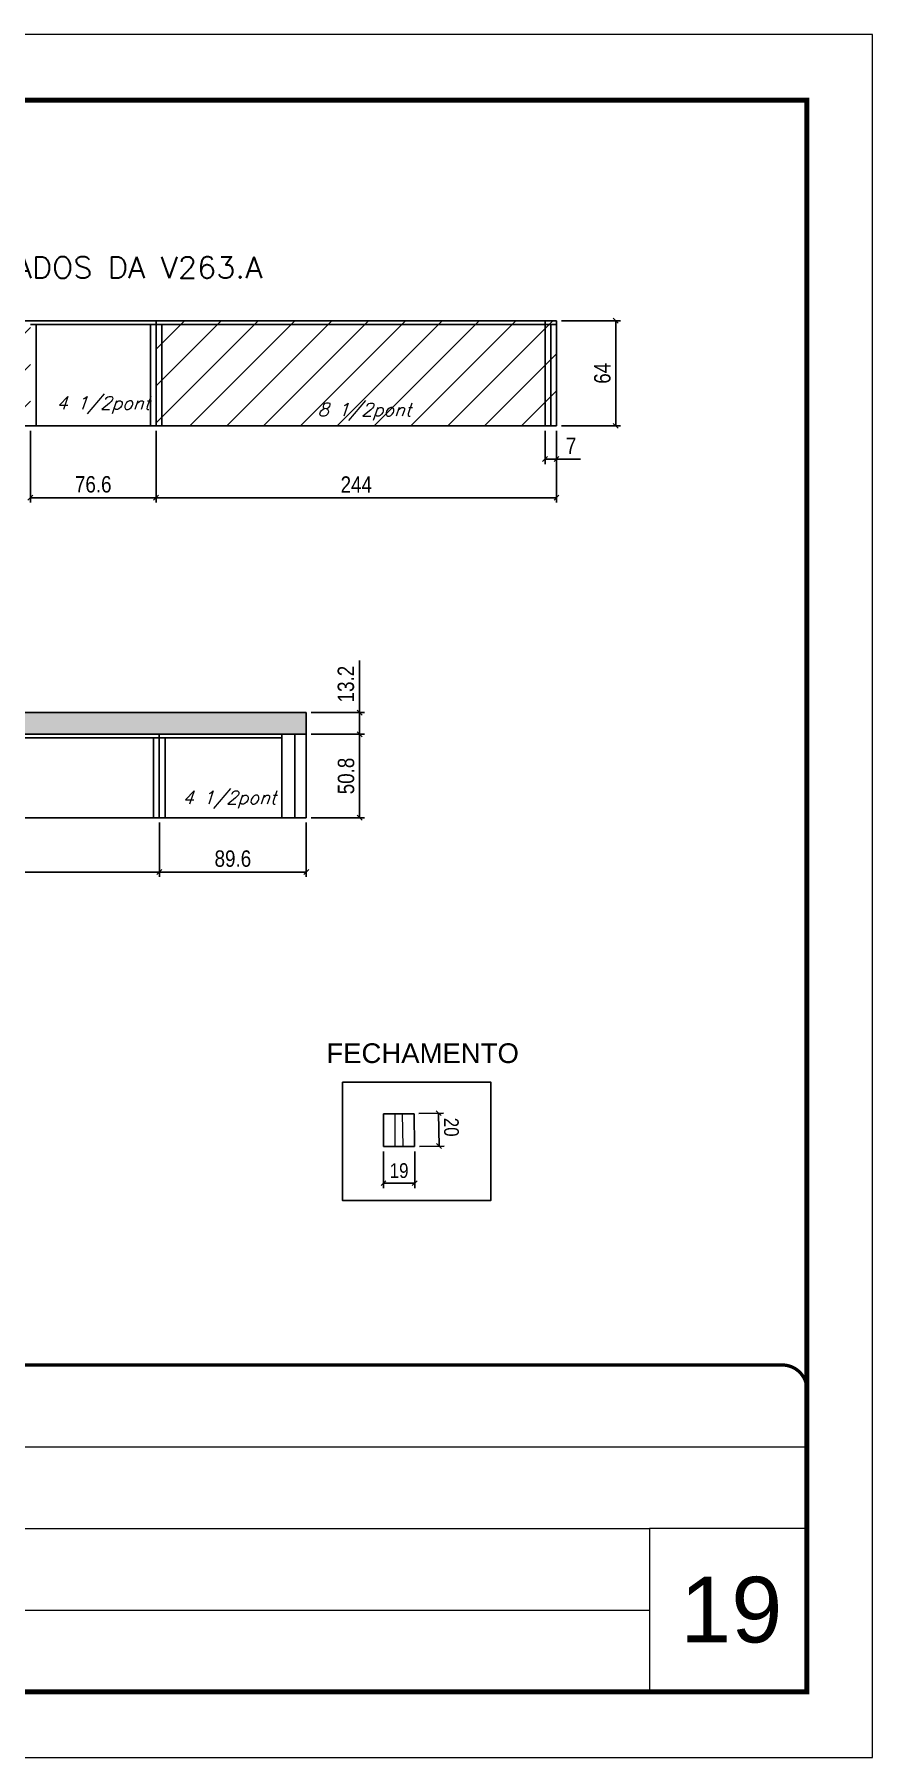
# Model space of a CAD drawing. Extents: x 137137 to 143418, y 10464 to 34486.
# Drawn here: x 141295 to 141806, y 28841 to 29891 of the extents above; entities that cross this region are included whole.
import ezdxf

# ---------------------------------------------------------------- set-up
doc = ezdxf.new("R2010")
doc.units = 0
for name, pattern in [('CONTINUO', [0]), ('DASHED', [0.75, 0.5, -0.25]), ('HIDDEN', [0.375, 0.25, -0.125])]:
    doc.linetypes.add(name, pattern=pattern)
for name, color, linetype in [('5', 5, 'Continuous'), ('COTA', 241, 'Continuous'), ('Painéis', 200, 'Continuous'), ('Reaproveitamento', 251, 'Continuous'), ('SARR_2.2x7', 40, 'Continuous'), ('SARR_3.5x7', 81, 'Continuous'), ('texto', 7, 'Continuous')]:
    doc.layers.add(name, color=color, linetype=linetype)
for name, color, linetype, lineweight in [('CARIMBO', 255, 'Continuous', 9), ('Escoras', 2, 'Continuous', 25), ('Folhas', 255, 'Continuous', 9), ('Sarr 2.2x7', 40, 'Continuous', 9), ('SARRAFO DE PRESSAO', 251, 'DASHED', 9), ('Texto Seção', 7, 'Continuous', 15)]:
    doc.layers.add(name, color=color, linetype=linetype, lineweight=lineweight)
doc.styles.add('ARIAL', font='arial.ttf')
doc.styles.add('COTA TECNICA', font='techl___.ttf', dxfattribs={"height": 10})
doc.styles.add('COTA TECNICA-50', font='techl___.ttf', dxfattribs={"height": 9})
doc.styles.add('REGUA-120', font='ROMANS.shx', dxfattribs={"height": 15})
doc.styles.add('Romans', font='romans.shx')
doc.styles.get("Standard").update_dxf_attribs({"font": 'arial.ttf'})
doc.dimstyles.new('COTA PAINEL-50', dxfattribs={"dimtxt": 9, "dimasz": 3, "dimexe": 3, "dimexo": 3, "dimgap": 3, "dimtad": 1, "dimdec": 1, "dimzin": 12, "dimdsep": 46, "dimtxsty": 'COTA TECNICA-50', "dimblk1": 'OBLIQUE', "dimblk2": 'OBLIQUE', "dimsah": 1, "dimcen": 0.9, "dimclrd": 4, "dimclre": 4, "dimclrt": 240, "dimadec": 1, "dimazin": 3, "dimtfac": 1, "dimtdec": 1, "dimtmove": 0, "dimatfit": 3, "dimfxl": 1, "dimtolj": 1, "dimtzin": 12, "dimarcsym": 0})
doc.dimstyles.new('PAINEL', dxfattribs={"dimtxt": 10, "dimasz": 3, "dimexe": 3, "dimexo": 3, "dimgap": 3, "dimtad": 1, "dimdec": 1, "dimzin": 12, "dimdsep": 46, "dimtxsty": 'COTA TECNICA', "dimblk1": 'OBLIQUE', "dimblk2": 'OBLIQUE', "dimsah": 1, "dimcen": 0.9, "dimclrd": 4, "dimclre": 4, "dimclrt": 240, "dimadec": 1, "dimazin": 3, "dimtfac": 1, "dimtdec": 1, "dimtmove": 0, "dimatfit": 3, "dimfxl": 1, "dimtolj": 1, "dimtzin": 12, "dimarcsym": 0})

# ---------------------------------------------------------------- blocks, each defined once
blk = doc.blocks.new('9999999999')
at = {"color": 30, "linetype": 'CONTINUO'}
for p, q in [((98564.6, 34379.6), (99584, 34379.6)), ((98564.6, 34329.8), (99488, 34329.8)), ((99584, 34329.8), (99488, 34329.8)), ((99488, 34329.8), (99488, 34230.2)), ((98564.6, 34280), (99488, 34280))]:
    blk.add_line(p, q, dxfattribs=at)
at = {"color": 30, "linetype": 'CONTINUO', "const_width": 2}
blk.add_lwpolyline([(99584, 34230.2), (99584, 34414.4, 0.414214), (99569, 34429.4), (98229, 34429.4, 0.414214), (98214, 34414.4), (98214, 34245.2, 0.414214), (98229, 34230.2), (99584, 34230.2)], format="xyb", dxfattribs=at)
at = {"layer": 'Folhas'}
blk.add_lwpolyline([(98139, 34190.2), (99624, 34190.2), (99624, 35240.2), (98139, 35240.2)], close=True, dxfattribs=at)
at = {"layer": 'Folhas', "color": 30, "const_width": 3}
blk.add_lwpolyline([(98214, 34230.2), (99584, 34230.2), (99584, 35200.2), (98214, 35200.2)], close=True, dxfattribs=at)
blk = doc.blocks.new('_Oblique')
at = {"color": 0, "linetype": 'ByBlock', "lineweight": -2}
blk.add_line((-0.5, -0.5), (0.5, 0.5), dxfattribs=at)
blk = doc.blocks.new('*D533')
at = {"layer": 'COTA', "color": 4, "lineweight": -2, "ltscale": 25, "transparency": 16777216}
for p, q in [((141369.2, 29650), (141369.2, 29606.2)), ((141613.2, 29650), (141613.2, 29606.2)), ((141369.2, 29609.2), (141613.2, 29609.2))]:
    blk.add_line(p, q, dxfattribs=at)
at = {"layer": 'Defpoints', "color": 0, "ltscale": 25, "transparency": 16777216}
for p in [(141369.2, 29653), (141613.2, 29653), (141613.2, 29609.2)]:
    blk.add_point(p, dxfattribs=at)
at = {"layer": 'COTA', "color": 4, "lineweight": -2, "ltscale": 25, "transparency": 16777216, "xscale": 3, "yscale": 3, "zscale": 3, "rotation": 180}
blk.add_blockref('_Oblique', (141369.2, 29609.2), dxfattribs=at)
at = {"layer": 'COTA', "color": 4, "lineweight": -2, "ltscale": 25, "transparency": 16777216, "xscale": 3, "yscale": 3, "zscale": 3}
blk.add_blockref('_Oblique', (141613.2, 29609.2), dxfattribs=at)
at = {"layer": 'COTA', "color": 240, "ltscale": 25, "transparency": 16777216, "insert": (141491.2, 29617.2), "char_height": 10, "attachment_point": 5, "style": 'COTA TECNICA'}
blk.add_mtext('\\A1;244', dxfattribs=at)
blk = doc.blocks.new('*D534')
at = {"layer": 'COTA', "color": 4, "lineweight": -2, "ltscale": 25, "transparency": 16777216}
for p, q in [((141292.6, 29650), (141292.6, 29606.2)), ((141369.2, 29650), (141369.2, 29606.2)), ((141292.6, 29609.2), (141369.2, 29609.2))]:
    blk.add_line(p, q, dxfattribs=at)
at = {"layer": 'Defpoints', "color": 0, "ltscale": 25, "transparency": 16777216}
for p in [(141292.6, 29653), (141369.2, 29653), (141369.2, 29609.2)]:
    blk.add_point(p, dxfattribs=at)
at = {"layer": 'COTA', "color": 4, "lineweight": -2, "ltscale": 25, "transparency": 16777216, "xscale": 3, "yscale": 3, "zscale": 3, "rotation": 180}
blk.add_blockref('_Oblique', (141292.6, 29609.2), dxfattribs=at)
at = {"layer": 'COTA', "color": 4, "lineweight": -2, "ltscale": 25, "transparency": 16777216, "xscale": 3, "yscale": 3, "zscale": 3}
blk.add_blockref('_Oblique', (141369.2, 29609.2), dxfattribs=at)
at = {"layer": 'COTA', "color": 240, "ltscale": 25, "transparency": 16777216, "insert": (141330.9, 29617.3), "char_height": 10, "attachment_point": 5, "style": 'COTA TECNICA'}
blk.add_mtext('\\A1;76.6', dxfattribs=at)
blk = doc.blocks.new('*D535')
at = {"layer": 'COTA', "color": 4, "lineweight": -2, "ltscale": 25, "transparency": 16777216}
for p, q in [((141616.2, 29717), (141652.3, 29717)), ((141649.3, 29717), (141649.3, 29653)), ((141616.2, 29653), (141652.3, 29653))]:
    blk.add_line(p, q, dxfattribs=at)
at = {"layer": 'Defpoints', "color": 0, "ltscale": 25, "transparency": 16777216}
for p in [(141613.2, 29717), (141613.2, 29653), (141649.3, 29653)]:
    blk.add_point(p, dxfattribs=at)
at = {"layer": 'COTA', "color": 4, "lineweight": -2, "ltscale": 25, "transparency": 16777216, "xscale": 3, "yscale": 3, "zscale": 3}
for p, rotation in [((141649.3, 29717), 90), ((141649.3, 29653), 270)]:
    blk.add_blockref('_Oblique', p, dxfattribs=dict(at, rotation=rotation))
at = {"layer": 'COTA', "color": 240, "ltscale": 25, "transparency": 16777216, "insert": (141641.2, 29685), "char_height": 10, "attachment_point": 5, "rotation": 90, "style": 'COTA TECNICA'}
blk.add_mtext('\\A1;64', dxfattribs=at)
blk = doc.blocks.new('*D537')
at = {"layer": 'COTA', "color": 4, "lineweight": -2, "ltscale": 25, "transparency": 16777216}
for p, q in [((141606.2, 29650), (141606.2, 29629.7)), ((141613.2, 29650), (141613.2, 29629.7)), ((141606.2, 29632.7), (141613.2, 29632.7)), ((141613.2, 29632.7), (141627.9, 29632.7))]:
    blk.add_line(p, q, dxfattribs=at)
at = {"layer": 'Defpoints', "color": 0, "ltscale": 25, "transparency": 16777216}
for p in [(141606.2, 29653), (141613.2, 29653), (141613.2, 29632.7)]:
    blk.add_point(p, dxfattribs=at)
at = {"layer": 'COTA', "color": 4, "lineweight": -2, "ltscale": 25, "transparency": 16777216, "xscale": 3, "yscale": 3, "zscale": 3, "rotation": 180}
blk.add_blockref('_Oblique', (141606.2, 29632.7), dxfattribs=at)
at = {"layer": 'COTA', "color": 4, "lineweight": -2, "ltscale": 25, "transparency": 16777216, "xscale": 3, "yscale": 3, "zscale": 3}
blk.add_blockref('_Oblique', (141613.2, 29632.7), dxfattribs=at)
at = {"layer": 'COTA', "color": 240, "ltscale": 25, "transparency": 16777216, "insert": (141622.1, 29640.8), "char_height": 10, "attachment_point": 5, "style": 'COTA TECNICA'}
blk.add_mtext('\\A1;7', dxfattribs=at)
blk = doc.blocks.new('*D541')
at = {"layer": 'COTA', "color": 4, "lineweight": -2, "ltscale": 25, "transparency": 16777216}
for p, q in [((141127.2, 29411.2), (141127.2, 29378.1)), ((141371.2, 29411.2), (141371.2, 29378.1)), ((141127.2, 29381.1), (141371.2, 29381.1))]:
    blk.add_line(p, q, dxfattribs=at)
at = {"layer": 'Defpoints', "color": 0, "ltscale": 25, "transparency": 16777216}
for p in [(141127.2, 29414.2), (141371.2, 29414.2), (141371.2, 29381.1)]:
    blk.add_point(p, dxfattribs=at)
at = {"layer": 'COTA', "color": 4, "lineweight": -2, "ltscale": 25, "transparency": 16777216, "xscale": 3, "yscale": 3, "zscale": 3, "rotation": 180}
blk.add_blockref('_Oblique', (141127.2, 29381.1), dxfattribs=at)
at = {"layer": 'COTA', "color": 4, "lineweight": -2, "ltscale": 25, "transparency": 16777216, "xscale": 3, "yscale": 3, "zscale": 3}
blk.add_blockref('_Oblique', (141371.2, 29381.1), dxfattribs=at)
at = {"layer": 'COTA', "color": 240, "ltscale": 25, "transparency": 16777216, "insert": (141249.2, 29389.1), "char_height": 10, "attachment_point": 5, "style": 'COTA TECNICA'}
blk.add_mtext('\\A1;244', dxfattribs=at)
blk = doc.blocks.new('*D542')
at = {"layer": 'COTA', "color": 4, "lineweight": -2, "ltscale": 25, "transparency": 16777216}
for p, q in [((141371.2, 29411.2), (141371.2, 29378.1)), ((141460.7, 29411.2), (141460.7, 29378.1)), ((141371.2, 29381.1), (141460.7, 29381.1))]:
    blk.add_line(p, q, dxfattribs=at)
at = {"layer": 'Defpoints', "color": 0, "ltscale": 25, "transparency": 16777216}
for p in [(141371.2, 29414.2), (141460.7, 29414.2), (141460.7, 29381.1)]:
    blk.add_point(p, dxfattribs=at)
at = {"layer": 'COTA', "color": 4, "lineweight": -2, "ltscale": 25, "transparency": 16777216, "xscale": 3, "yscale": 3, "zscale": 3, "rotation": 180}
blk.add_blockref('_Oblique', (141371.2, 29381.1), dxfattribs=at)
at = {"layer": 'COTA', "color": 4, "lineweight": -2, "ltscale": 25, "transparency": 16777216, "xscale": 3, "yscale": 3, "zscale": 3}
blk.add_blockref('_Oblique', (141460.7, 29381.1), dxfattribs=at)
at = {"layer": 'COTA', "color": 240, "ltscale": 25, "transparency": 16777216, "insert": (141416, 29389.2), "char_height": 10, "attachment_point": 5, "style": 'COTA TECNICA'}
blk.add_mtext('\\A1;89.6', dxfattribs=at)
blk = doc.blocks.new('*D550')
at = {"layer": 'COTA', "color": 4, "lineweight": -2, "ltscale": 25, "transparency": 16777216}
for p, q in [((141463.7, 29465), (141496.2, 29465)), ((141493.2, 29465), (141493.2, 29414.2)), ((141463.7, 29414.2), (141496.2, 29414.2))]:
    blk.add_line(p, q, dxfattribs=at)
at = {"layer": 'Defpoints', "color": 0, "ltscale": 25, "transparency": 16777216}
for p in [(141460.7, 29465), (141460.7, 29414.2), (141493.2, 29414.2)]:
    blk.add_point(p, dxfattribs=at)
at = {"layer": 'COTA', "color": 4, "lineweight": -2, "ltscale": 25, "transparency": 16777216, "xscale": 3, "yscale": 3, "zscale": 3}
for p, rotation in [((141493.2, 29465), 90), ((141493.2, 29414.2), 270)]:
    blk.add_blockref('_Oblique', p, dxfattribs=dict(at, rotation=rotation))
at = {"layer": 'COTA', "color": 240, "ltscale": 25, "transparency": 16777216, "insert": (141485, 29439.6), "char_height": 10, "attachment_point": 5, "rotation": 90, "style": 'COTA TECNICA'}
blk.add_mtext('\\A1;50.8', dxfattribs=at)
blk = doc.blocks.new('*D551')
at = {"layer": 'COTA', "color": 4, "lineweight": -2, "ltscale": 25, "transparency": 16777216}
for p, q in [((141493.2, 29478.2), (141493.2, 29509.9)), ((141463.7, 29478.2), (141496.2, 29478.2)), ((141493.2, 29465), (141493.2, 29478.2)), ((141463.7, 29465), (141496.2, 29465))]:
    blk.add_line(p, q, dxfattribs=at)
at = {"layer": 'Defpoints', "color": 0, "ltscale": 25, "transparency": 16777216}
for p in [(141460.7, 29478.2), (141493.2, 29478.2), (141460.7, 29465)]:
    blk.add_point(p, dxfattribs=at)
at = {"layer": 'COTA', "color": 4, "lineweight": -2, "ltscale": 25, "transparency": 16777216, "xscale": 3, "yscale": 3, "zscale": 3}
for p, rotation in [((141493.2, 29478.2), 90), ((141493.2, 29465), 270)]:
    blk.add_blockref('_Oblique', p, dxfattribs=dict(at, rotation=rotation))
at = {"layer": 'COTA', "color": 240, "ltscale": 25, "transparency": 16777216, "insert": (141484.9, 29495.6), "char_height": 10, "attachment_point": 5, "rotation": 90, "style": 'COTA TECNICA'}
blk.add_mtext('\\A1;13.2', dxfattribs=at)
blk = doc.blocks.new('*D570')
at = {"layer": 'Defpoints', "color": 0, "linetype": 'ByBlock', "transparency": 16777216}
for p in [(141526.4, 29233.8), (141541.4, 29234.1), (141526.8, 29213.8)]:
    blk.add_point(p, dxfattribs=at)
at = {"layer": 'Escoras', "color": 4, "linetype": 'ByBlock', "lineweight": -2, "transparency": 16777216}
for p, q in [((141529.4, 29233.9), (141544.4, 29234.1)), ((141541.7, 29214.1), (141541.4, 29234.1)), ((141529.8, 29213.9), (141544.7, 29214.1))]:
    blk.add_line(p, q, dxfattribs=at)
at = {"layer": 'Escoras', "color": 4, "linetype": 'ByBlock', "lineweight": -2, "transparency": 16777216, "xscale": 3, "yscale": 3, "zscale": 3}
for p, rotation in [((141541.4, 29234.1), 90.92642859807512), ((141541.7, 29214.1), 270.9264285980751)]:
    blk.add_blockref('_Oblique', p, dxfattribs=dict(at, rotation=rotation))
at = {"layer": 'Escoras', "color": 240, "linetype": 'ByBlock', "transparency": 16777216, "insert": (141549.1, 29225.6), "char_height": 9, "attachment_point": 5, "rotation": 270.9264, "style": 'COTA TECNICA-50'}
blk.add_mtext('\\A1;20', dxfattribs=at)
blk = doc.blocks.new('*D571')
at = {"layer": 'Defpoints', "color": 0, "linetype": 'ByBlock', "transparency": 16777216}
for p in [(141507.8, 29213.8), (141526.8, 29213.8), (141507.8, 29191.5)]:
    blk.add_point(p, dxfattribs=at)
at = {"layer": 'Escoras', "color": 4, "linetype": 'ByBlock', "lineweight": -2, "transparency": 16777216}
for p, q in [((141507.8, 29210.8), (141507.8, 29188.5)), ((141526.8, 29210.8), (141526.8, 29188.5)), ((141526.8, 29191.5), (141507.8, 29191.5))]:
    blk.add_line(p, q, dxfattribs=at)
at = {"layer": 'Escoras', "color": 4, "linetype": 'ByBlock', "lineweight": -2, "transparency": 16777216, "xscale": 3, "yscale": 3, "zscale": 3, "rotation": 180}
blk.add_blockref('_Oblique', (141507.8, 29191.5), dxfattribs=at)
at = {"layer": 'Escoras', "color": 4, "linetype": 'ByBlock', "lineweight": -2, "transparency": 16777216, "xscale": 3, "yscale": 3, "zscale": 3}
blk.add_blockref('_Oblique', (141526.8, 29191.5), dxfattribs=at)
at = {"layer": 'Escoras', "color": 240, "linetype": 'ByBlock', "transparency": 16777216, "insert": (141517.3, 29199.1), "char_height": 9, "attachment_point": 5, "style": 'COTA TECNICA-50'}
blk.add_mtext('\\A1;19', dxfattribs=at)

msp = doc.modelspace()

# ---------------------------------------------------------------- hatches: boundary and pattern name
at = {"layer": 'COTA', "linetype": 'ByBlock'}
h = msp.add_hatch(dxfattribs=at)
h.set_pattern_fill('AR-CONC', color=256, scale=0.03)
h.paths.add_polyline_path([(141127.18, 29465.01), (141460.75, 29465.01), (141460.75, 29478.21), (141127.18, 29478.21), (141079.18, 29478.21), (140575.77, 29478.21), (140552.77, 29478.21), (140541.77, 29478.21), (140541.77, 29434.21), (140552.77, 29434.21), (140575.77, 29434.21), (140575.77, 29465.01), (141079.18, 29465.01), (141079.18, 29414.21), (141127.18, 29414.21)])
at = {"layer": 'Reaproveitamento', "linetype": 'ByBlock'}
h = msp.add_hatch(dxfattribs=at)
h.set_pattern_fill('ANSI31', color=256, scale=5)
h.paths.add_polyline_path([(141292.59, 29716.98), (141048.59, 29716.98), (141048.59, 29652.98), (141292.59, 29652.98)])
h.paths.add_polyline_path([(141048.59, 29716.98), (140804.59, 29716.98), (140804.59, 29652.98), (141048.59, 29652.98)])
h.paths.add_polyline_path([(141613.2, 29716.98), (141369.2, 29716.98), (141369.2, 29652.98), (141613.2, 29652.98)])

# ---------------------------------------------------------------- linework, layer by layer
at = {"linetype": 'ByBlock'}
msp.add_lwpolyline([(141482.79, 29252.93), (141573.19, 29252.93), (141573.19, 29181), (141482.79, 29181)], close=True, dxfattribs=at)
at = {"layer": 'COTA', "linetype": 'ByBlock'}
for p in [(141127.18, 29478.21), (141460.75, 29465.01)]:
    msp.add_line(p, (141460.75, 29478.21), dxfattribs=at)
at = {"layer": 'Painéis'}
for p, q in [((141613.2, 29716.98), (140804.59, 29716.98)), ((141613.2, 29652.98), (140804.59, 29652.98)), ((141127.18, 29465.01), (141460.75, 29465.01)), ((141127.18, 29414.21), (141460.75, 29414.21))]:
    msp.add_line(p, q, dxfattribs=at)
at = {"layer": 'Painéis', "ltscale": 25}
for p, q in [((141369.2, 29716.98), (141369.2, 29652.98)), ((141613.2, 29716.98), (141613.2, 29652.98)), ((141371.18, 29465.01), (141371.18, 29414.21)), ((141445.75, 29465.01), (141445.75, 29414.21)), ((141460.75, 29465.01), (141460.75, 29414.21))]:
    msp.add_line(p, q, dxfattribs=at)
at = {"layer": 'Painéis', "linetype": 'ByBlock'}
for p, q in [((141507.77, 29233.83), (141507.77, 29213.83)), ((141526.45, 29233.83), (141507.77, 29233.83)), ((141526.77, 29213.83), (141526.45, 29233.83)), ((141507.77, 29213.83), (141526.77, 29213.83))]:
    msp.add_line(p, q, dxfattribs=at)
at = {"layer": 'Sarr 2.2x7', "linetype": 'ByBlock'}
for p, q in [((141514.77, 29233.83), (141514.77, 29213.83)), ((141519.77, 29213.83), (141519.45, 29233.83))]:
    msp.add_line(p, q, dxfattribs=at)
at = {"layer": 'SARR_2.2x7', "linetype": 'HIDDEN'}
msp.add_line((141606.2, 29716.98), (141606.2, 29652.98), dxfattribs=at)
at = {"layer": 'SARR_2.2x7', "linetype": 'Continuous'}
for p, q in [((141369.2, 29714.78), (141292.59, 29714.78)), ((141613.2, 29714.78), (141369.2, 29714.78)), ((141453.75, 29465.01), (141453.75, 29414.21)), ((141142.18, 29462.81), (141371.18, 29462.81)), ((141371.18, 29462.81), (141445.75, 29462.81))]:
    msp.add_line(p, q, dxfattribs=at)
at = {"layer": 'SARR_3.5x7'}
for p, q in [((141613.2, 29716.98), (141613.2, 29652.98)), ((141296.09, 29714.78), (141296.09, 29652.98)), ((141365.7, 29714.78), (141365.7, 29652.98)), ((141372.7, 29714.78), (141372.7, 29652.98)), ((141609.7, 29714.78), (141609.7, 29652.98)), ((141367.68, 29462.81), (141367.68, 29414.21)), ((141374.68, 29462.81), (141374.68, 29414.21))]:
    msp.add_line(p, q, dxfattribs=at)

# ---------------------------------------------------------------- block references
at = {"layer": 'SARRAFO DE PRESSAO', "color": 6, "linetype": 'ByBlock'}
msp.add_blockref('9999999999', (42181.81, -5348.73), dxfattribs=at)

# ---------------------------------------------------------------- texts
at = {"layer": '5', "color": 7, "linetype": 'Continuous'}
msp.add_text('FECHAMENTO', height=12, rotation=359.99996, dxfattribs=at).set_placement((141472.96, 29264.7))
at = {"layer": 'CARIMBO', "style": 'ARIAL'}
msp.add_text('19', height=40, dxfattribs=at).set_placement((141688.65, 28911.62))
at = {"layer": 'texto', "color": 2, "char_height": 8, "attachment_point": 5, "style": 'Romans'}
for s, insert in [('{\\Q19;\\C256;4 1/2pont}', (141336.93, 29665.62)), ('{\\Q19;\\C256;8 1/2pont}', (141496.1, 29661.54)), ('{\\Q19;\\C256;4 1/2pont}', (141413.78, 29425.17))]:
    msp.add_mtext(s, dxfattribs=dict(at, insert=insert))
at = {"layer": 'Texto Seção', "style": 'REGUA-120', "width": 1.05}
msp.add_text('REAPROVEITAR PAINEIS HACHURADOS DA V263.A', height=13, dxfattribs=at).set_placement((140992.86, 29743.01))

# ---------------------------------------------------------------- dimensions: what is measured, and where the dimension line sits
at = {"layer": 'COTA', "ltscale": 25}
for base, p1, p2, picture, middle in [((141649.27, 29652.98), (141613.2, 29716.98), (141613.2, 29652.98), '*D535', (141641.17, 29684.98)), ((141493.16, 29478.21), (141460.75, 29465.01), (141460.75, 29478.21), '*D551', (141484.94, 29495.57)), ((141493.16, 29414.21), (141460.75, 29465.01), (141460.75, 29414.21), '*D550', (141485.02, 29439.61))]:
    dim = msp.add_linear_dim(base=base, p1=p1, p2=p2, angle=90, dimstyle='PAINEL', dxfattribs=at)
    dim.commit()
    dim.dimension.update_dxf_attribs({"geometry": picture, "text_midpoint": middle})
for base, p1, p2, picture, middle in [((141369.2, 29609.16), (141292.59, 29652.98), (141369.2, 29652.98), '*D534', (141330.9, 29617.26)), ((141613.2, 29632.68), (141606.2, 29652.98), (141613.2, 29652.98), '*D537', (141622.07, 29640.76)), ((141371.18, 29381.07), (141127.18, 29414.21), (141371.18, 29414.21), '*D541', (141249.18, 29389.14))]:
    dim = msp.add_linear_dim(base=base, p1=p1, p2=p2, dimstyle='PAINEL', dxfattribs=at)
    dim.commit()
    dim.dimension.update_dxf_attribs({"geometry": picture, "text_midpoint": middle})
for base, p1, p2, picture, middle in [((141613.2, 29609.16), (141369.2, 29652.98), (141613.2, 29652.98), '*D533', (141491.2, 29617.23)), ((141460.75, 29381.07), (141371.18, 29414.21), (141460.75, 29414.21), '*D542', (141415.97, 29389.2))]:
    dim = msp.add_linear_dim(base=base, p1=p1, p2=p2, dimstyle='PAINEL', override={"dimtmove": 1}, dxfattribs=at)
    dim.commit()
    dim.dimension.update_dxf_attribs({"geometry": picture, "text_midpoint": middle})
at = {"layer": 'Escoras', "linetype": 'ByBlock'}
dim = msp.add_linear_dim(base=(141541.36, 29234.07), p1=(141526.77, 29213.83), p2=(141526.45, 29233.83), angle=90.92643, dimstyle='COTA PAINEL-50', override={"dimarcsym": 1}, dxfattribs=at)
dim.commit()
dim.dimension.update_dxf_attribs({"geometry": '*D570', "text_midpoint": (141541.5, 29225.44), "dimtype": 161})
dim = msp.add_aligned_dim(p1=(141526.77, 29213.83), p2=(141507.77, 29213.83), distance=22.3, dimstyle='COTA PAINEL-50', override={"dimarcsym": 1}, dxfattribs=at)
dim.commit()
dim.dimension.update_dxf_attribs({"geometry": '*D571', "text_midpoint": (141517.27, 29199.11)})

doc.saveas('drawing.dxf')
